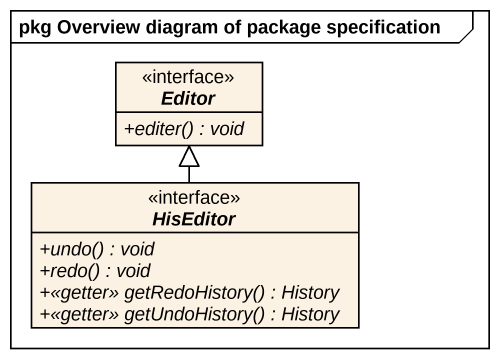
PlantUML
@startuml
mainframe pkg Overview diagram of package specification
hide circle
hide empty members
skinparam classAttributeIconSize 0
interface Editor {
  {abstract} +editer() : void
}
interface HisEditor {
  {abstract} +undo() : void
  {abstract} +redo() : void
  {abstract} +<<getter>> getRedoHistory() : History
  {abstract} +<<getter>> getUndoHistory() : History
}
HisEditor -up-|> Editor
@enduml
